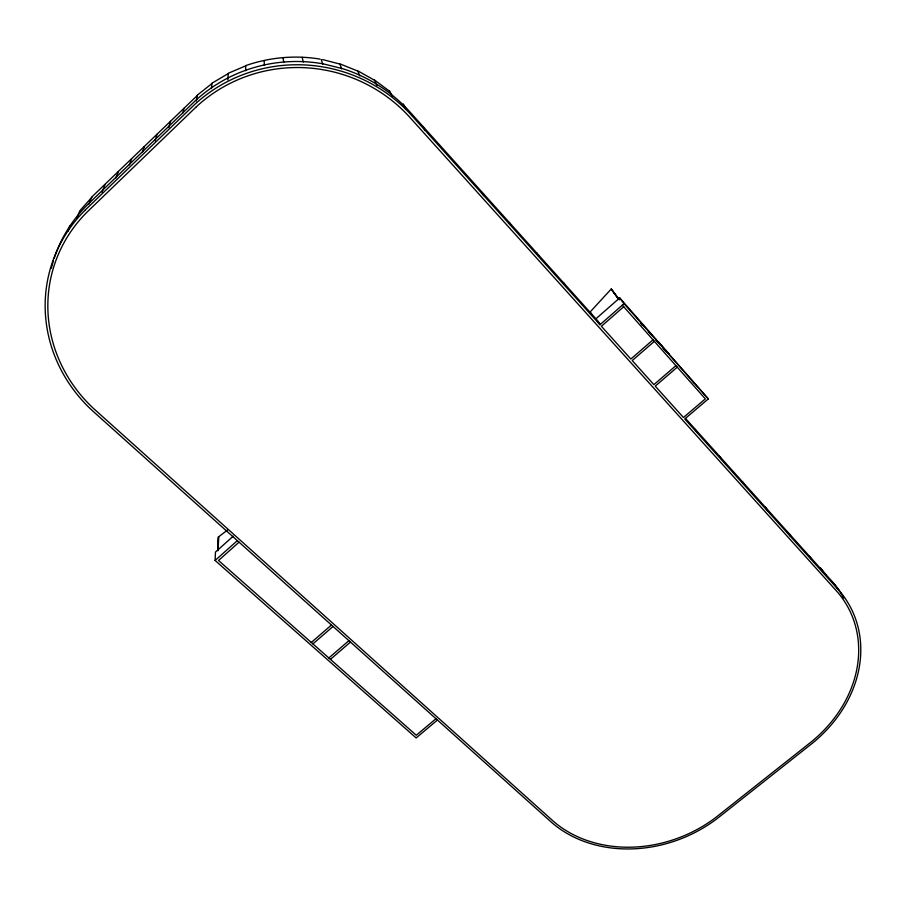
<?xml version="1.0" encoding="UTF-8"?>
<svg xmlns="http://www.w3.org/2000/svg" width="906" height="906" viewBox="0 0 906 906"><rect width="100%" height="100%" fill="white"/><g stroke="black" fill="none" stroke-linecap="round" stroke-linejoin="round"><path stroke-width="1.36" d="M245.685 70.725L245.707 65.617C269.456 57.327 295.118 54.96 319.954 59.105M302.185 57.327L303.295 62.038M217.768 550.689L218.301 537.065L227.406 530.135M218.052 550.463L218.573 536.828L218.301 548.085M437.439 720.055L416.126 737.937L215.107 560.463L215.469 552.048L233.261 536.159M227.802 79.875L228.255 73.284L245.786 65.821M211.358 88.641L212.038 83.182L228.357 73.488M321.222 59.468L322.729 64.213M196.364 101.019L197.372 95.096L212.174 83.363M182.797 113.103L183.986 108.324M168.788 127.61L170.509 121.336M155.096 140.815L157.089 134.292M339.795 64.054L322.661 59.592M142.344 152.412L144.303 146.636M129.388 164.903L131.563 158.924M115.9 177.916L118.301 171.732M101.97 192.185L105.096 184.484M88.947 204.122L91.766 197.032L197.531 95.266M76.817 218.063L79.853 210.736L91.936 197.18M67.871 230.905L70 225.843L68.063 231.007M357.576 70.974L339.852 63.839L341.687 68.89M374.257 80.09L357.655 70.781L359.829 75.934M389.557 91.223L374.371 79.909L376.964 85.447M403.363 103.963L405.899 108.754M84.813 210.43L194.416 104.745A151.642 148.142 18.1 0 1 410.237 113.85L599.987 324.733L624.053 303.657L619.693 297.927L595.922 318.787L599.987 324.733M422.921 126.761L424.982 130.068M215.107 560.463L237.338 540.644M239.048 542.173L218.527 560.463L416.273 735.253L435.967 718.73M618.413 299.116L611.267 288.991L589.942 312.185M591.12 314.303L589.817 312.049L591.992 315.243M623.724 306.726L601.391 326.285L630.848 359.036L653.022 339.807M648.334 331.211L650.768 334.382M654.381 341.347L632.218 360.554L653.883 384.642L675.921 365.673M311.302 642.467L331.449 625.015M312.91 643.883L333.046 626.454M663.169 347.983L666.907 352.468M328.833 657.96L348.901 640.667M330.418 659.364L350.475 642.082M677.258 367.179L655.231 386.137L683.452 417.507L705.321 398.867L622.331 305.152M691.176 379.648L693.985 382.91M619.693 297.927L708.288 398.912L684.755 418.957L839.058 590.463A127.486 106.161 -26.9 0 1 812.603 743.045L717.654 818.186A125.356 103.726 -21.9 0 1 552.082 822.818L92.05 410.384A150.996 141.891 14.8 0 1 84.824 210.441M695.049 429.353L697.609 432.581M718.934 455.627L721.199 458.742M787.314 531.947L790.813 536.329M825.026 574.336L820.157 567.575L826.012 575.333M590.214 312.185L592.264 315.243M595.922 318.787L408.232 110.056A149.818 146.444 19.6 0 0 342.581 68.641L323.329 63.884A149.852 146.478 19.6 0 0 195.073 100.996L86.817 205.436A149.218 140.385 15.4 0 0 54.258 258.142M685.559 418.47L832.886 582.309L839.058 590.463M611.357 289.399L618.639 299.059M624.053 303.657L708.288 398.912M665.819 350.101L669.138 354.393L658.424 341.732M663.407 348.244L665.921 351.505M658.922 343.442L655.627 339.161L657.949 342.502M648.424 331.018L651.674 335.243M640.825 322.411L643.215 325.548M641.255 323.046L643.656 326.183M641.108 323.182L642.705 325.265M641.006 323.34L642.445 325.231M611.267 288.991L619.5 299.863M811.799 559.41L809.432 556.273L810.859 558.481M788.99 534.2L790.666 536.454M768.311 511.312L765.049 506.918L767.348 510.327M744.573 484.733L742.218 481.528L743.645 483.781M597.314 320.328L600.134 324.45M565.231 285.299L563.691 282.989L565.084 285.435M538.9 256.33L536.748 253.034L538.742 256.466M511.211 225.537L509.24 222.446L510.395 224.643M481.833 192.321L483.895 195.696M481.675 192.457L483.057 194.711M389.693 91.053L392.581 96.795M264.122 60.521L264.416 65.311M283.737 62.401L283.046 57.667M832.886 582.309A126.138 105.39 -27 0 1 843.724 597.994M51.37 268.267A149.218 140.385 15.4 0 1 53.465 260.656M196.296 106.829L86.874 212.264A148.425 139.479 14.8 0 0 93.896 408.81L553.623 821.482A123.227 101.97 -21.9 0 0 716.465 816.94L811.323 741.844A125.311 104.36 -26.9 0 0 837.269 591.811L408.38 115.73A149.06 145.606 18.1 0 0 196.296 106.829"/></g></svg>
